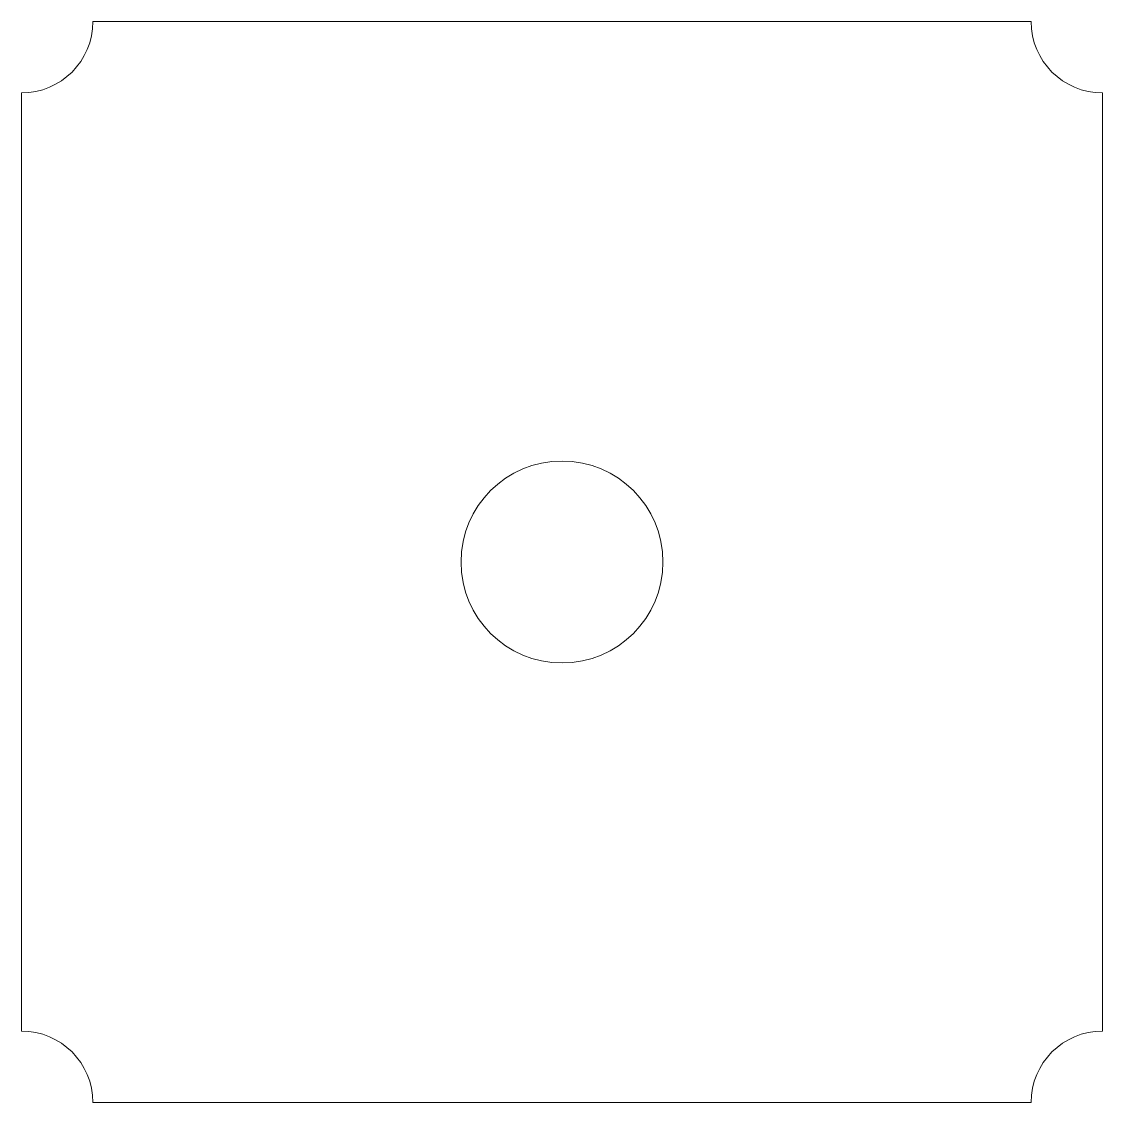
# Model space of a CAD drawing. Header units: millimetres. Extents: x -45.5 to 0, y -45.5 to 0.
import ezdxf

# ---------------------------------------------------------------- set-up
doc = ezdxf.new("R2010")
doc.units = ezdxf.units.MM

msp = doc.modelspace()

# ---------------------------------------------------------------- linework, layer by layer
at = {"color": 7, "linetype": 'Continuous', "lineweight": 15}
for p, q in [((-3, 0), (-42.5, 0)), ((-45.5, -3), (-45.5, -42.5)), ((0, -3), (0, -42.5)), ((-3, -45.5), (-42.5, -45.5))]:
    msp.add_line(p, q, dxfattribs=at)
msp.add_circle((-22.75, -22.75), 4.25, dxfattribs=at)
for centre, start, end in [((-45.5, 0), 270, 0), ((0, 0), 180, 270), ((-45.5, -45.5), 0, 90), ((0, -45.5), 90, 180)]:
    msp.add_arc(centre, 3, start, end, dxfattribs=at)

doc.saveas('drawing.dxf')
